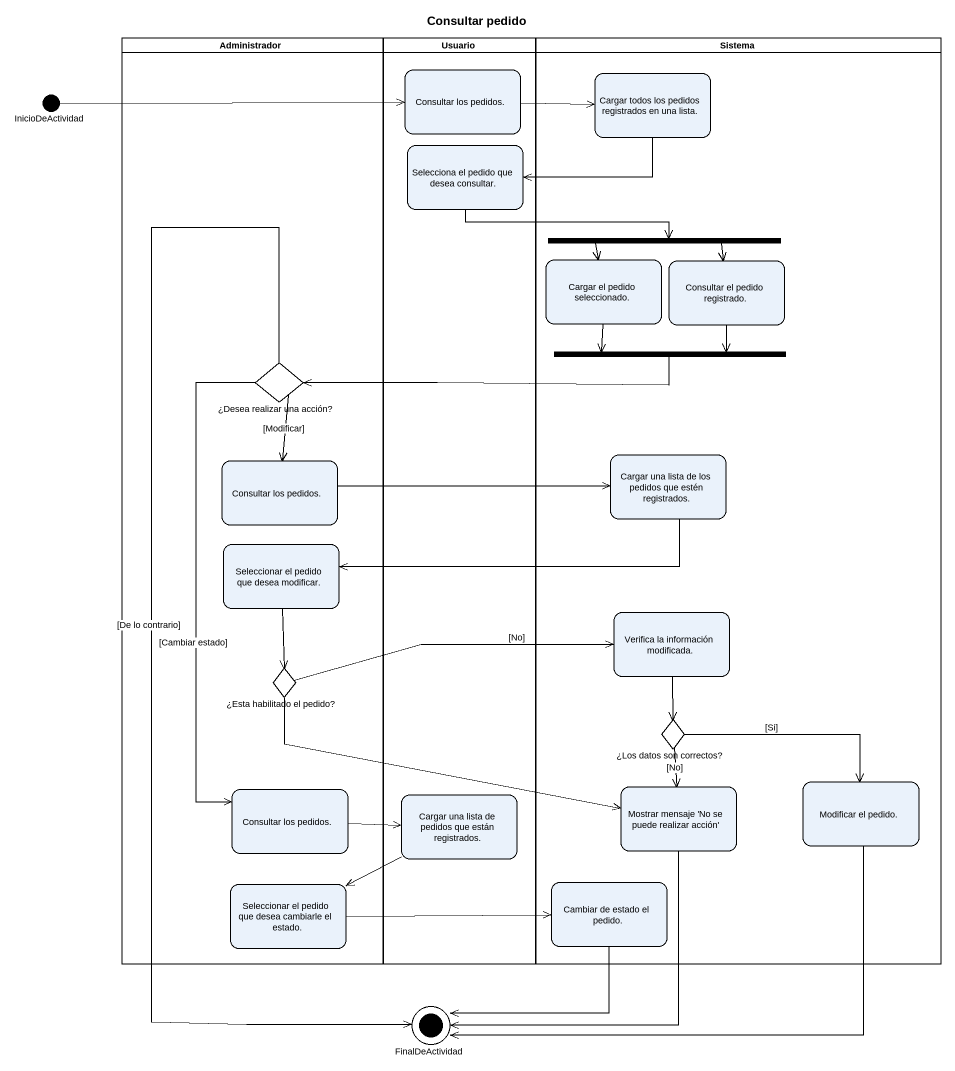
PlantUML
@startuml
title Consultar pedido
hide empty description
state Administrador <<partition>> {
  state "¿Desea realizar una acción?" as Desea_realizar_una_acción <<choice>>
  state "Consultar los pedidos." as Consultar_los_pedidos_2
  state "Seleccionar el pedido que desea modificar." as Seleccionar_el_pedido_que
  state "¿Esta habilitado el pedido?" as Esta_habilitado_el_pedido <<choice>>
  state "Consultar los pedidos." as Consultar_los_pedidos_3
  state "Seleccionar el pedido que desea cambiarle el estado." as Seleccionar_el_pedido_que_2
}
state Usuario <<partition>> {
  state "Consultar los pedidos." as Consultar_los_pedidos
  state "Selecciona el pedido que desea consultar." as Selecciona_el_pedido_que
  state "Cargar una lista de pedidos que están registrados." as Cargar_una_lista_de_pedidos
}
state Sistema <<partition>> {
  state "Cargar todos los pedidos registrados en una lista." as Cargar_todos_los_pedidos
  state "Cargar el pedido seleccionado." as Cargar_el_pedido
  state fork1 <<fork>>
  state "Consultar el pedido registrado." as Consultar_el_pedido
  state fork2 <<join>>
  state "Cargar una lista de los pedidos que estén registrados." as Cargar_una_lista_de_los
  state "Verifica la información modificada." as Verifica_la_información
  state "¿Los datos son correctos?" as Los_datos_son_correctos <<choice>>
  state "Mostrar mensaje 'No se puede realizar acción'" as Mostrar_mensaje_No_se_puede
  state "Modificar el pedido." as Modificar_el_pedido
  state "Cambiar de estado el pedido." as Cambiar_de_estado_el_pedido
}
state InicioDeActividad <<start>>
state FinalDeActividad <<end>>
Consultar_los_pedidos -right-> Cargar_todos_los_pedidos
Cargar_todos_los_pedidos -left-> Selecciona_el_pedido_que
InicioDeActividad -right-> Consultar_los_pedidos
Selecciona_el_pedido_que -right-> fork1
Cargar_el_pedido --> fork2
fork1 --> Cargar_el_pedido
fork1 --> Consultar_el_pedido
Consultar_el_pedido --> fork2
Desea_realizar_una_acción --> Consultar_los_pedidos_2 : [Modificar]
Desea_realizar_una_acción --> Consultar_los_pedidos_3 : [Cambiar estado]
Desea_realizar_una_acción --> FinalDeActividad : [De lo contrario]
fork2 -left-> Desea_realizar_una_acción
Consultar_los_pedidos_2 -right-> Cargar_una_lista_de_los
Cargar_una_lista_de_los -left-> Seleccionar_el_pedido_que
Seleccionar_el_pedido_que --> Esta_habilitado_el_pedido
Verifica_la_información --> Los_datos_son_correctos
Esta_habilitado_el_pedido -right-> Verifica_la_información : [No]
Esta_habilitado_el_pedido -right-> Mostrar_mensaje_No_se_puede
Los_datos_son_correctos --> Mostrar_mensaje_No_se_puede : [No]
Los_datos_son_correctos -right-> Modificar_el_pedido : [Si]
Consultar_los_pedidos_3 -right-> Cargar_una_lista_de_pedidos
Cargar_una_lista_de_pedidos -left-> Seleccionar_el_pedido_que_2
Mostrar_mensaje_No_se_puede --> FinalDeActividad
Modificar_el_pedido -left-> FinalDeActividad
Seleccionar_el_pedido_que_2 -right-> Cambiar_de_estado_el_pedido
Cambiar_de_estado_el_pedido --> FinalDeActividad
@enduml
